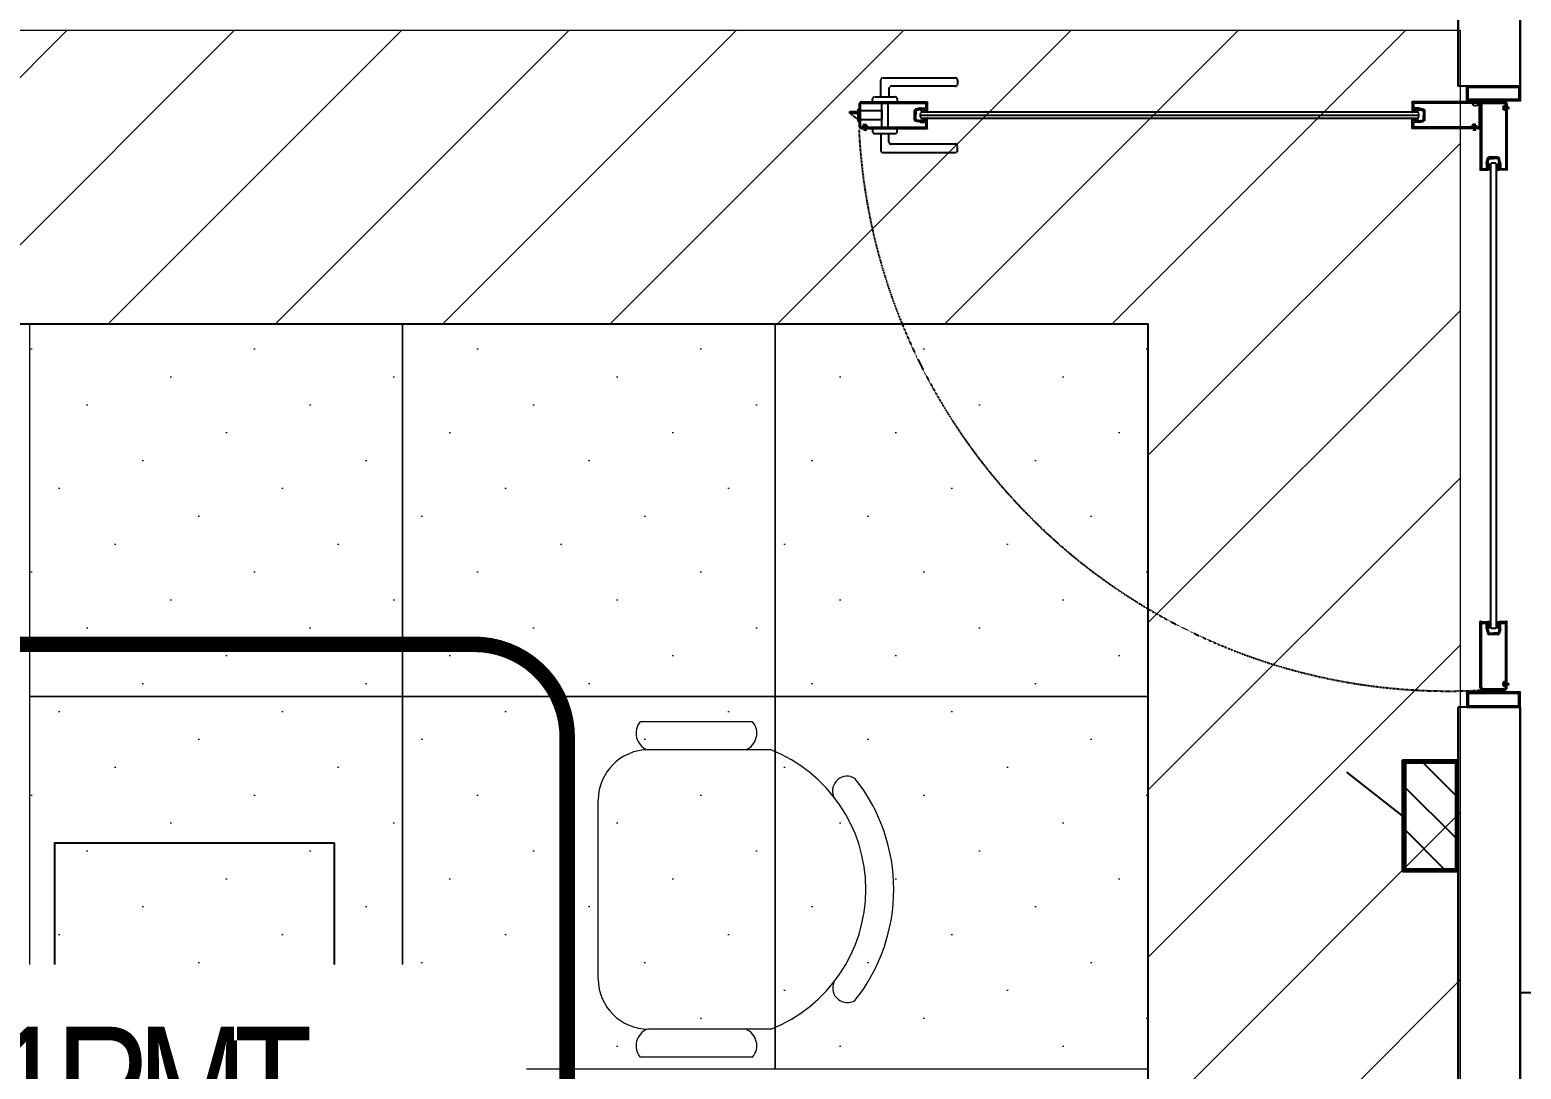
# Model space of a CAD drawing. Header units: millimetres. Extents: x 148480 to 578986, y 39883 to 155062.
# Drawn here: x 229353 to 231754, y 116482 to 118155 of the extents above; entities that cross this region are included whole.
import ezdxf

# ---------------------------------------------------------------- set-up
doc = ezdxf.new("R2010")
doc.units = ezdxf.units.MM
doc.linetypes.add('CONTINOUS', pattern=[0])
doc.linetypes.add('HIDDEN', pattern=[0.375, 0.25, -0.125])
for name, color, linetype in [('2', 7, 'Continuous'), ('ceilings', 253, 'Continuous'), ('DNM JEB', 4, 'Continuous'), ('EL-SWITCH BOXWS', 30, 'Continuous'), ('Hatch 01_UC', 7, 'Continuous'), ('I - MODULAR', 44, 'Continuous'), ('Layer4', 6, 'Continuous'), ('M-HVAC-TEXT', 7, 'Continuous'), ('TENANCY', 3, 'Continuous')]:
    doc.layers.add(name, color=color, linetype=linetype)
for name, color, linetype, lineweight in [('AI-FURN', 7, 'Continuous', 20), ('I-PART-GYP', 6, 'Continuous', 30), ('ID-FURNITURE', 54, 'Continuous', 15)]:
    doc.layers.add(name, color=color, linetype=linetype, lineweight=lineweight)
doc.styles.add('romans', font='stylu.ttf', dxfattribs={"height": 125})

# ---------------------------------------------------------------- blocks, each defined once
blk = doc.blocks.new('A$C5BB6640F')
at = {"layer": '2', "color": 8, "linetype": 'Continuous'}
for p, q in [((0.8, 2.6), (0, 0)), ((1, 2.6), (0.5, 0)), ((2.1, 8.2), (0.8, 8.2)), ((0.8, 8.2), (0.8, 2.6)), ((2.1, 6.4), (0.8, 6.4)), ((2.1, 4.5), (0.8, 4.5)), ((2.1, 2.6), (0.8, 2.6)), ((1.2, 2.6), (0.9, 0)), ((1.4, 2.6), (1.4, 0)), ((1.6, 2.6), (1.9, 0)), ((1.8, 2.6), (2.3, 0)), ((2.1, 8.2), (2.1, 2.6)), ((2.1, 2.6), (2.8, 0))]:
    blk.add_line(p, q, dxfattribs=at)
blk = doc.blocks.new('A$C4A242C7C')
at = {"layer": '2', "color": 8, "linetype": 'Continuous'}
for p, q in [((0, 4), (0, 115.4)), ((0.4, 115.8), (0.6, 115.8)), ((1.4, 115), (13, 115)), ((2, 113), (10.5, 113)), ((2, 4), (2, 113)), ((10.5, 103.9), (10.5, 113)), ((10.6, 103.4), (12.8, 95.2)), ((14, 111.3), (12.5, 111.3)), ((12.5, 104.8), (12.5, 111.3)), ((14, 104.8), (12.5, 104.8)), ((14.8, 103.8), (12.5, 103.8)), ((12.5, 103.8), (14.7, 95.7)), ((13, 115), (13, 112.6)), ((14.7, 112.6), (13, 112.6)), ((14, 110), (14, 111.3)), ((14, 106.1), (14, 104.8)), ((14.3, 109.8), (15, 110)), ((14.3, 106.3), (15, 106.1)), ((14.7, 112.6), (15.2, 110.4)), ((14.8, 103.8), (15.2, 105.6)), ((30.3, 112.6), (29.8, 110.4)), ((30.2, 103.8), (29.8, 105.6)), ((30.7, 109.8), (30, 110)), ((30.7, 106.3), (30, 106.1)), ((30.2, 103.8), (32.5, 103.8)), ((32, 112.6), (30.3, 112.6)), ((32.5, 103.8), (30.3, 95.7)), ((31, 111.3), (32.5, 111.3)), ((31, 110), (31, 111.3)), ((31, 106.1), (31, 104.8)), ((31, 104.8), (32.5, 104.8)), ((32, 115), (32, 112.6)), ((43.6, 115), (32, 115)), ((34.4, 103.4), (32.2, 95.2)), ((32.5, 104.8), (32.5, 111.3)), ((34.5, 113), (43, 113)), ((34.5, 103.9), (34.5, 113)), ((43, 14.2), (43, 113)), ((44.6, 115.8), (44.4, 115.8)), ((45, 11.7), (45, 115.4)), ((14.7, 95.7), (22.5, 95.7)), ((30.3, 93.7), (14.7, 93.7)), ((30.3, 95.7), (22.5, 95.7)), ((4, 2), (41, 2)), ((4, 0), (41, 0)), ((38.5, 8.4), (38.5, 11.7)), ((42.5, 13.7), (40.5, 13.7)), ((40.5, 8.8), (40.5, 11.3)), ((42.5, 6.4), (40.5, 6.4)), ((44, 11.7), (40.9, 11.7)), ((44, 8.4), (40.9, 8.4)), ((43, 4), (43, 5.9)), ((44, 11.6), (44, 11.7)), ((44, 8.4), (44, 8.5)), ((44.4, 11.2), (44.5, 11.2)), ((44.4, 8.9), (44.5, 8.9)), ((45, 4), (45, 8.4))]:
    blk.add_line(p, q, dxfattribs=at)
for centre, radius, start, end in [((0.4, 115.4), 0.4, 90, 180), ((0.6, 115.4), 0.4, 0, 90), ((1.4, 115.4), 0.4, 180, 270), ((12.5, 103.9), 2, 180, 195), ((14.2, 110), 0.2, 180, 285), ((14.2, 106.1), 0.2, 75, 180), ((14.8, 110.3), 0.4, 285, 15), ((14.8, 105.7), 0.4, 345, 75), ((30.1, 110.3), 0.4, 165, 255), ((30.1, 105.7), 0.4, 105, 195), ((30.8, 110), 0.2, 255, 0), ((30.8, 106.1), 0.2, 0, 105), ((32.5, 103.9), 2, 345, 0), ((43.6, 115.4), 0.4, 270, 0), ((44.4, 115.4), 0.4, 90, 180), ((44.6, 115.4), 0.4, 0, 90), ((14.7, 95.7), 2, 195, 270), ((30.3, 95.7), 2, 270, 345), ((4, 4), 4, 180, 270), ((4, 4), 2, 180, 270), ((40.5, 11.7), 2, 90, 180), ((40.5, 8.4), 2, 180, 270), ((40.9, 11.3), 0.4, 90, 180), ((40.9, 8.8), 0.4, 180, 270), ((41, 4), 4, 270, 0), ((41, 4), 2, 270, 0), ((42.5, 14.2), 0.5, 270, 0), ((42.5, 5.9), 0.5, 0, 90), ((44.4, 11.6), 0.4, 180, 270), ((44.4, 8.5), 0.4, 90, 180), ((44.5, 11.7), 0.5, 270, 0), ((44.5, 8.4), 0.5, 0, 90)]:
    blk.add_arc(centre, radius, start, end, dxfattribs=at)
blk = doc.blocks.new('A$C109E4DED')
at = {"layer": 'TENANCY', "rotation": 90}
blk.add_blockref('A$C4A242C7C', (75.8, 0), dxfattribs=at)
blk = doc.blocks.new('A$C57546ED1')
at = {"layer": '2', "color": 8, "linetype": 'Continuous'}
mesh = blk.add_polyface(dxfattribs=at)
corners = [(1, 3.4), (0.7, 2.6), (0, 2.7), (0.8, 4.1)]
mesh.append_faces([[corners[k] for k in face] for face in [(0, 1, 2, 3)]], dxfattribs={"color": 8})
mesh = blk.add_polyface(dxfattribs=at)
corners = [(2, 3.4), (2, 2.6), (0.7, 2.6), (1, 3.4)]
mesh.append_faces([[corners[k] for k in face] for face in [(0, 1, 2, 3)]], dxfattribs={"color": 8})
mesh = blk.add_polyface(dxfattribs=at)
corners = [(2.3, 4.1), (2.2, 1.7), (2, 2.6), (2, 3.4)]
mesh.append_faces([[corners[k] for k in face] for face in [(0, 1, 2, 3)]], dxfattribs={"color": 8})
mesh = blk.add_polyface(dxfattribs=at)
corners = [(2.7, 3.4), (2.5, 2.5), (2.2, 1.7), (2.3, 4.1)]
mesh.append_faces([[corners[k] for k in face] for face in [(0, 1, 2, 3)]], dxfattribs={"color": 8})
mesh = blk.add_polyface(dxfattribs=at)
corners = [(3.3, 3.4), (3.2, 2.5), (2.5, 2.5), (2.7, 3.4)]
mesh.append_faces([[corners[k] for k in face] for face in [(0, 1, 2, 3)]], dxfattribs={"color": 8})
mesh = blk.add_polyface(dxfattribs=at)
corners = [(3.6, 4.2), (3.5, 2.4), (3.2, 2.5), (3.3, 3.4)]
mesh.append_faces([[corners[k] for k in face] for face in [(0, 1, 2, 3)]], dxfattribs={"color": 8})
mesh = blk.add_polyface(dxfattribs=at)
corners = [(4.1, 3.5), (3.9, 2.4), (3.5, 2.4), (3.6, 4.2)]
mesh.append_faces([[corners[k] for k in face] for face in [(0, 1, 2, 3)]], dxfattribs={"color": 8})
mesh = blk.add_polyface(dxfattribs=at)
corners = [(6.5, 3.6), (5.8, 2.3), (3.9, 2.4), (4.1, 3.5)]
mesh.append_faces([[corners[k] for k in face] for face in [(0, 1, 2, 3)]], dxfattribs={"color": 8})
mesh = blk.add_polyface(dxfattribs=at)
corners = [(6.8, 4.6), (6.2, 0), (5.8, 2.3), (6.5, 3.6)]
mesh.append_faces([[corners[k] for k in face] for face in [(0, 1, 2, 3)]], dxfattribs={"color": 8})
mesh = blk.add_polyface(dxfattribs=at)
corners = [(7.9, 4.6), (7.5, 0), (6.2, 0), (6.8, 4.6)]
mesh.append_faces([[corners[k] for k in face] for face in [(0, 1, 2, 3)]], dxfattribs={"color": 8})
blk = doc.blocks.new('CHAIR 13')
at = {"layer": 'ID-FURNITURE', "color": 8}
for p, q in [((-248.5, 270), (-67.5, 270)), ((-277.9, 225), (-81, 225)), ((0, 144), (0, -144)), ((-277.9, -225), (-81, -225)), ((-248.5, -270), (-67.5, -270))]:
    blk.add_line(p, q, dxfattribs=at)
for centre, radius, start, end in [((-226.6, 251.5), 28.6, 139.8035, 247.8585), ((-89.4, 251.5), 28.6, 292.1415, 40.1965), ((-188.7, 0), 242, 111.6314, 248.3686), ((-81, 144), 81, 360, 90), ((-188.7, 0), 287, 141.456, 218.544), ((-401.1, 158.4), 23.7, 339.0298, 121.3377), ((-81, -144), 81, 270, 360), ((-400.8, -158.6), 23.7, 238.6623, 20.9702), ((-226.6, -251.5), 28.6, 112.1415, 220.1965), ((-89.4, -251.5), 28.6, 319.8035, 67.8585)]:
    blk.add_arc(centre, radius, start, end, dxfattribs=at)
blk = doc.blocks.new('*U185')
at = {"layer": 'AI-FURN', "rotation": 90}
blk.add_blockref('CHAIR 13', (4.7, 0), dxfattribs=at)
blk = doc.blocks.new('GFC1')
at = {"layer": 'DNM JEB', "color": 8, "linetype": 'Continuous'}
for p, q in [((304385.1, 119050.8), (304285.1, 119050.8)), ((304362.8, 119027), (304315.9, 119027)), ((304385.1, 118050.8), (304285.1, 118050.8))]:
    blk.add_line(p, q, dxfattribs=at)
at = {"layer": 'DNM JEB', "color": 8, "linetype": 'HIDDEN'}
for p, q in [((303320.8, 119021.4), (303320.8, 118986.2)), ((303322.7, 119021.4), (303322.7, 118986.2)), ((303324.6, 119025.2), (303430.7, 119025.2)), ((303324.6, 119023.3), (303428.4, 119023.3)), ((303428.4, 119023.3), (303428.4, 119015.2)), ((303430.3, 119023.9), (303430.3, 119012.9)), ((303431.1, 119024.9), (303431.1, 119024.7)), ((304210.5, 119024.9), (304210.5, 119024.7)), ((304317, 119025.2), (304210.9, 119025.2)), ((304211.3, 119023.9), (304211.3, 119012.9)), ((304213.2, 119023.3), (304213.2, 119015.2)), ((304317, 119023.3), (304213.2, 119023.3)), ((304318.9, 119021.4), (304318.9, 118986.2)), ((304320.8, 119021.4), (304320.8, 118986.2)), ((303410, 118996.4), (303410, 119011.2)), ((303419.3, 119015.2), (303411.5, 119013.1)), ((303419.6, 119013.3), (303411.9, 119011.2)), ((303411.9, 119011.2), (303411.9, 119003.8)), ((303411.9, 118996.4), (303411.9, 119003.8)), ((303419.6, 118994.3), (303411.9, 118996.4)), ((303419.6, 119011.2), (303419.6, 119013.3)), ((303419.6, 119011.2), (303421.3, 119010.7)), ((303419.6, 118996.4), (303421.3, 118996.9)), ((303419.6, 118996.4), (303419.6, 118994.3)), ((303419.8, 119015.2), (303428.4, 119015.2)), ((303420.6, 119011.9), (303420.6, 119013.3)), ((303420.6, 119013.3), (303426.8, 119013.3)), ((303421.8, 119011.9), (303420.6, 119011.9)), ((303422, 119011.7), (303421.8, 119011)), ((303422, 118996), (303421.8, 118996.6)), ((303425.3, 119011.7), (303425.5, 119011)), ((303425.3, 118996), (303425.5, 118996.6)), ((303425.5, 119011.9), (303426.8, 119011.9)), ((303428, 119011.3), (303426, 119010.7)), ((303428, 118996.3), (303426, 118996.9)), ((303426.8, 119011.9), (303426.8, 119013.3)), ((303430.3, 119012.9), (303428, 119012.9)), ((303428, 119011.3), (303428, 119012.9)), ((303428, 118994.8), (303428, 118996.3)), ((304211.3, 119012.9), (304213.6, 119012.9)), ((304221.8, 119015.2), (304213.2, 119015.2)), ((304213.6, 119011.3), (304213.6, 119012.9)), ((304213.6, 119011.3), (304215.6, 119010.7)), ((304213.6, 118996.3), (304215.6, 118996.9)), ((304213.6, 118994.8), (304213.6, 118996.3)), ((304214.8, 119011.9), (304214.8, 119013.3)), ((304221, 119013.3), (304214.8, 119013.3)), ((304216.1, 119011.9), (304214.8, 119011.9)), ((304216.3, 119011.7), (304216.1, 119011)), ((304216.3, 118996), (304216.1, 118996.6)), ((304219.6, 119011.7), (304219.8, 119011)), ((304219.6, 118996), (304219.8, 118996.6)), ((304219.8, 119011.9), (304221, 119011.9)), ((304222, 119011.2), (304220.3, 119010.7)), ((304222, 118996.4), (304220.3, 118996.9)), ((304221, 119011.9), (304221, 119013.3)), ((304222, 119011.2), (304222, 119013.3)), ((304222, 119013.3), (304229.7, 119011.2)), ((304222, 118996.4), (304222, 118994.3)), ((304222, 118994.3), (304229.7, 118996.4)), ((304222.3, 119015.2), (304230.2, 119013.1)), ((304229.7, 119011.2), (304229.7, 119003.8)), ((304229.7, 118996.4), (304229.7, 119003.8)), ((304231.6, 118996.4), (304231.6, 119011.2)), ((303324.6, 118984.3), (303326.4, 118984.3)), ((303324.6, 118982.4), (303328.8, 118982.4)), ((303326.9, 118984.8), (303326.9, 118986.7)), ((303328.8, 118988.6), (303331.9, 118988.6)), ((303328.8, 118983.3), (303328.8, 118986.3)), ((303328.8, 118983.3), (303328.9, 118983.3)), ((303329.6, 118981.2), (303328.9, 118978.7)), ((303329.1, 118986.7), (303331.5, 118986.7)), ((303329.2, 118982.9), (303329.2, 118982.9)), ((303329.8, 118981.2), (303329.4, 118978.7)), ((303330.9, 118986.5), (303329.6, 118986.5)), ((303329.6, 118986.5), (303329.6, 118981.2)), ((303330.9, 118984.8), (303329.6, 118984.8)), ((303330.9, 118983), (303329.6, 118983)), ((303330.9, 118981.2), (303329.6, 118981.2)), ((303330, 118981.2), (303329.8, 118978.7)), ((303330.2, 118981.2), (303330.2, 118978.7)), ((303330.5, 118981.2), (303330.7, 118978.7)), ((303330.7, 118981.2), (303331.1, 118978.7)), ((303330.9, 118986.5), (303330.9, 118981.2)), ((303330.9, 118981.2), (303331.6, 118978.7)), ((303331.4, 118982.9), (303331.4, 118982.9)), ((303331.8, 118983.3), (303331.9, 118983.3)), ((303331.9, 118983.3), (303331.9, 118986.3)), ((303331.9, 118982.4), (303430.7, 118982.4)), ((303333.8, 118984.8), (303333.8, 118986.7)), ((303334.3, 118984.3), (303428.4, 118984.3)), ((303419.3, 118992.4), (303411.5, 118994.5)), ((303419.8, 118992.4), (303428.4, 118992.4)), ((303420.6, 118995.7), (303420.6, 118994.3)), ((303421.8, 118995.7), (303420.6, 118995.7)), ((303420.6, 118994.3), (303426.8, 118994.3)), ((303425.5, 118995.7), (303426.8, 118995.7)), ((303426.8, 118995.7), (303426.8, 118994.3)), ((303430.3, 118994.8), (303428, 118994.8)), ((303428.4, 118992.4), (303428.4, 118984.3)), ((303430.3, 118983.7), (303430.3, 118994.8)), ((303431.1, 118982.8), (303431.1, 118982.9)), ((304210.5, 118982.8), (304210.5, 118982.9)), ((304309.7, 118982.4), (304210.9, 118982.4)), ((304211.3, 118994.8), (304213.6, 118994.8)), ((304211.3, 118983.7), (304211.3, 118994.8)), ((304213.2, 118992.4), (304213.2, 118984.3)), ((304221.8, 118992.4), (304213.2, 118992.4)), ((304307.3, 118984.3), (304213.2, 118984.3)), ((304214.8, 118995.7), (304214.8, 118994.3)), ((304216.1, 118995.7), (304214.8, 118995.7)), ((304221, 118994.3), (304214.8, 118994.3)), ((304219.8, 118995.7), (304221, 118995.7)), ((304221, 118995.7), (304221, 118994.3)), ((304222.3, 118992.4), (304230.2, 118994.5)), ((304307.8, 118984.8), (304307.8, 118986.7)), ((304312.9, 118988.6), (304309.7, 118988.6)), ((304309.7, 118983.3), (304309.7, 118986.3)), ((304309.8, 118983.3), (304309.7, 118983.3)), ((304310.7, 118981.2), (304309.9, 118978.7)), ((304312.5, 118986.7), (304310.1, 118986.7)), ((304310.2, 118982.9), (304310.2, 118982.9)), ((304310.9, 118981.2), (304310.4, 118978.7)), ((304310.7, 118986.5), (304311.9, 118986.5)), ((304310.7, 118986.5), (304310.7, 118981.2)), ((304310.7, 118984.8), (304311.9, 118984.8)), ((304310.7, 118983), (304311.9, 118983)), ((304310.7, 118981.2), (304311.9, 118981.2)), ((304311.1, 118981.2), (304310.8, 118978.7)), ((304311.3, 118981.2), (304311.3, 118978.7)), ((304311.5, 118981.2), (304311.7, 118978.7)), ((304311.7, 118981.2), (304312.2, 118978.7)), ((304311.9, 118986.5), (304311.9, 118981.2)), ((304311.9, 118981.2), (304312.6, 118978.7)), ((304312.4, 118982.9), (304312.4, 118982.9)), ((304312.9, 118983.3), (304312.8, 118983.3)), ((304312.9, 118983.3), (304312.9, 118986.3)), ((304317, 118982.4), (304312.9, 118982.4)), ((304314.8, 118984.8), (304314.8, 118986.7)), ((304317, 118984.3), (304315.2, 118984.3))]:
    blk.add_line(p, q, dxfattribs=at)
at = {"layer": 'DNM JEB', "color": 8}
for p, q in [((304220.6, 119008.6), (303421, 119008.6)), ((303421, 118999), (304220.6, 118999)), ((304337.5, 118925), (304337.5, 118178.7)), ((304347, 118178.7), (304347, 118925))]:
    blk.add_line(p, q, dxfattribs=at)
at = {"layer": 'DNM JEB', "color": 8, "linetype": 'HIDDEN'}
for points in [[(303355.6, 119033.2), (303355.6, 119060.4, -0.414214), (303358.9, 119063.7), (303476.1, 119063.7, -0.414214), (303479.4, 119060.4), (303479.4, 119053.7, -0.414214), (303476.1, 119050.4), (303372.3, 119050.4, 0.414214), (303368.9, 119047), (303368.9, 119033.2)], [(303342.3, 119025.2), (303342.3, 119029.9, -0.414214), (303345.6, 119033.2), (303378.9, 119033.2, -0.414214), (303382.3, 119029.9), (303382.3, 119025.2)], [(303342.3, 118982.4), (303342.3, 118977.7, 0.414214), (303345.6, 118974.4), (303378.9, 118974.4, 0.414214), (303382.3, 118977.7), (303382.3, 118982.4)], [(303355.6, 118974.4), (303355.6, 118947.3, 0.414214), (303358.9, 118943.9), (303476.1, 118943.9, 0.414214), (303479.4, 118947.3), (303479.4, 118953.9, 0.414214), (303476.1, 118957.3), (303372.3, 118957.3, -0.414214), (303368.9, 118960.6), (303368.9, 118974.4)]]:
    blk.add_lwpolyline(points, format="xyb", dxfattribs=at)
at = {"layer": 'DNM JEB', "color": 8, "linetype": 'Continuous'}
for points in [[(304385.1, 119050.8), (304385.1, 119027), (304299.4, 119027), (304299.4, 119050.8)], [(304383.2, 119048.9), (304383.2, 119028.9), (304301.3, 119028.9), (304301.3, 119048.9)], [(304385.1, 118050.8), (304385.1, 118074.6), (304299.4, 118074.6), (304299.4, 118050.8)], [(304383.2, 118052.7), (304383.2, 118072.7), (304301.3, 118072.7), (304301.3, 118052.7)]]:
    blk.add_lwpolyline(points, close=True, dxfattribs=at)
at = {"layer": 'DNM JEB', "color": 8, "linetype": 'HIDDEN'}
for points in [[(303357.5, 119025.2), (303367, 119025.2), (303367, 118982.4), (303357.5, 118982.4)], [(303318.6, 118994.3), (303320.8, 118994.3), (303320.8, 119013.3), (303318.6, 119013.3)], [(303320.8, 118995.2), (303322.3, 118995.2), (303322.3, 119012.4), (303320.8, 119012.4)], [(303322.3, 119011.5), (303357.5, 119011.5), (303357.5, 118996.2), (303322.3, 118996.2)]]:
    blk.add_lwpolyline(points, close=True, dxfattribs=at)
at = {"layer": 'DNM JEB', "color": 8, "linetype": 'Continuous'}
blk.add_lwpolyline([(304317.3, 119025.2), (304362.8, 119025.2), (304362.8, 119027)], dxfattribs=at)
at = {"layer": 'DNM JEB', "color": 8, "linetype": 'HIDDEN'}
for points in [[(303318.6, 119006.7), (303305.9, 119006.7), (303305.9, 119009.5), (303318.6, 119009.5)], [(303318.6, 118998.1), (303317.2, 118998.1), (303305.9, 119006.7)], [(303421, 118999), (303419.6, 119000.5), (303419.6, 119007.1), (303421, 119008.6)], [(304220.6, 118999), (304222, 119000.5), (304222, 119007.1), (304220.6, 119008.6)]]:
    blk.add_lwpolyline(points, dxfattribs=at)
at = {"layer": 'DNM JEB', "color": 8}
for points in [[(303419.6, 119003.8), (304222, 119003.8)], [(304347, 118925), (304345.6, 118926.4), (304338.9, 118926.4), (304337.5, 118925)], [(304347, 118178.7), (304345.6, 118177.2), (304338.9, 118177.2), (304337.5, 118178.7)]]:
    blk.add_lwpolyline(points, dxfattribs=at)
at = {"layer": 'DNM JEB', "color": 8, "linetype": 'HIDDEN'}
for centre, radius, start, end in [((303324.6, 119021.4), 3.81, 90, 180), ((303324.6, 119021.4), 1.9, 90, 180), ((303430.7, 119023.9), 0.381, 90, 180), ((303430.7, 119024.9), 0.381, 0, 90), ((303430.7, 119024.7), 0.381, 270, 0), ((304210.9, 119024.9), 0.381, 90, 180), ((304210.9, 119024.7), 0.381, 180, 270), ((304210.9, 119023.9), 0.381, 0, 90), ((304317, 119021.4), 3.81, 0, 90), ((304317, 119021.4), 1.9, 0, 90), ((303411.9, 119011.2), 1.9, 105, 180), ((303411.9, 118996.4), 1.9, 180, 255), ((303419.8, 119013.3), 1.9, 90, 105), ((303421.4, 119011.1), 0.381, 255, 345), ((303421.4, 118996.5), 0.381, 15, 105), ((303421.8, 119011.7), 0.19, 345, 90), ((303421.8, 118995.9), 0.19, 270, 15), ((303425.5, 119011.7), 0.19, 90, 195), ((303425.5, 118995.9), 0.19, 165, 270), ((303425.9, 119011.1), 0.381, 195, 285), ((303425.9, 118996.5), 0.381, 75, 165), ((304215.7, 119011.1), 0.381, 255, 345), ((304215.7, 118996.5), 0.381, 15, 105), ((304216.1, 119011.7), 0.19, 345, 90), ((304216.1, 118995.9), 0.19, 270, 15), ((304219.8, 119011.7), 0.19, 90, 195), ((304219.8, 118995.9), 0.19, 165, 270), ((304220.2, 119011.1), 0.381, 195, 285), ((304220.2, 118996.5), 0.381, 75, 165), ((304221.8, 119013.3), 1.9, 75, 90), ((304229.7, 119011.2), 1.9, 0, 75), ((304229.7, 118996.4), 1.9, 285, 0), ((303324.6, 118986.2), 3.81, 180, 270), ((303324.6, 118986.2), 1.9, 180, 270), ((303326.4, 118984.8), 0.476, 270, 0), ((303328.8, 118986.7), 1.9, 90, 180), ((303329.1, 118986.3), 0.381, 90, 180), ((303328.8, 118982.9), 0.476, 270, 0), ((303328.9, 118982.9), 0.381, 0, 90), ((303331.8, 118982.9), 0.381, 90, 180), ((303331.9, 118982.9), 0.476, 180, 270), ((303331.5, 118986.3), 0.381, 0, 90), ((303331.9, 118986.7), 1.9, 0, 90), ((303334.3, 118984.8), 0.476, 180, 270), ((303419.8, 118994.3), 1.9, 255, 270), ((303430.7, 118983.7), 0.381, 180, 270), ((303430.7, 118982.9), 0.381, 0, 90), ((303430.7, 118982.8), 0.381, 270, 0), ((304210.9, 118982.9), 0.381, 90, 180), ((304210.9, 118982.8), 0.381, 180, 270), ((304210.9, 118983.7), 0.381, 270, 0), ((304221.8, 118994.3), 1.9, 270, 285), ((304307.3, 118984.8), 0.476, 270, 0), ((304309.7, 118986.7), 1.9, 90, 180), ((304310.1, 118986.3), 0.381, 90, 180), ((304309.7, 118982.9), 0.476, 270, 0), ((304309.8, 118982.9), 0.381, 0, 90), ((304312.8, 118982.9), 0.381, 90, 180), ((304312.9, 118982.9), 0.476, 180, 270), ((304312.5, 118986.3), 0.381, 0, 90), ((304312.9, 118986.7), 1.9, 0, 90), ((304315.2, 118984.8), 0.476, 180, 270), ((304317, 118986.2), 3.81, 270, 0), ((304317, 118986.2), 1.9, 270, 0)]:
    blk.add_arc(centre, radius, start, end, dxfattribs=at)
at = {"layer": 'DNM JEB', "color": 8, "linetype": 'Continuous', "extrusion": (0, 0, -1)}
blk.add_arc((-304313.1, 119023.4), 4.58, 156.5437, 128.2063, dxfattribs=at)
at = {"layer": 'DNM JEB', "color": 8, "linetype": 'HIDDEN', "ltscale": 0.1}
blk.add_arc((304270, 119027.1), 950.6, 182.8185, 273.4941, dxfattribs=at)
at = {"layer": 'I - MODULAR', "color": 8, "const_width": 25}
blk.add_lwpolyline([(302850.9, 118001.8), (302850.9, 114752.3, -0.414214), (302700.9, 114602.3), (301800.9, 114602.3, -0.414214), (301650.9, 114752.3), (301650.9, 118001.8, -0.414214), (301800.9, 118151.8), (302700.9, 118151.8, -0.414214)], format="xyb", close=True, dxfattribs=at)
at = {"layer": 'I - MODULAR', "color": 8}
blk.add_lwpolyline([(302475.9, 117832.3), (302475.9, 114977.3), (302025.9, 114977.3), (302025.9, 117832.3)], close=True, dxfattribs=at)
at = {"layer": 'I - MODULAR', "color": 8, "linetype": 'Continuous'}
blk.add_lwpolyline([(307490.1, 116796.2), (304385.1, 116796.2), (304385.1, 117591.2), (307490.1, 117591.2)], close=True, dxfattribs=at)
at = {"layer": 'I-PART-GYP', "color": 8, "linetype": 'CONTINOUS'}
for points in [[(304285.1, 119050.8), (304285.1, 119360.9)], [(304385.1, 119360.9), (304385.1, 119050.8)], [(304285.1, 113396.2), (304285.1, 118050.8)], [(304385.1, 118050.8), (304385.1, 113396.2)]]:
    blk.add_lwpolyline(points, dxfattribs=at)
at = {"layer": 'DNM JEB', "color": 8}
for name, p, xscale, yscale, zscale, rotation in [('A$C109E4DED', (304320.8, 118953), -0.9523809523809526, 0.9523809523809526, 0.9523809523809526, 270), ('A$C5BB6640F', (304367.3, 119017), -0.9523809523809523, 0.9523809523809523, 0.9523809523809523, 89.99999999999997), ('A$C109E4DED', (304320.8, 118150.6), 0.9523809523809526, 0.9523809523809526, 0.9523809523809526, 270), ('A$C5BB6640F', (304367.3, 118086.5), 0.9523809523809523, 0.9523809523809523, 0.9523809523809523, 90.00000000000001)]:
    blk.add_blockref(name, p, dxfattribs=dict(at, xscale=xscale, yscale=yscale, zscale=zscale, rotation=rotation))
at = {"layer": 'DNM JEB', "color": 8, "ltscale": 1.2}
for p, xscale, yscale, zscale, rotation in [((304333.2, 118922.9), 0.9523809523809526, 0.9523809523809526, 0.9523809523809526, 270), ((304351.3, 118922.9), -0.9523809523809523, 0.9523809523809523, 0.9523809523809523, 89.99999999999997), ((304333.2, 118180.8), -0.9523809523809526, 0.9523809523809526, 0.9523809523809526, 270), ((304351.3, 118180.8), 0.9523809523809523, 0.9523809523809523, 0.9523809523809523, 90.00000000000001)]:
    blk.add_blockref('A$C57546ED1', p, dxfattribs=dict(at, xscale=xscale, yscale=yscale, zscale=zscale, rotation=rotation))
at = {"layer": 'ID-FURNITURE', "color": 8, "rotation": 89.99999999999999}
blk.add_blockref('*U185', (302900.9, 117752.3), dxfattribs=at)
at = {"layer": 'DNM JEB', "color": 8, "linetype": 'HIDDEN'}
mesh = blk.add_polyface(dxfattribs=at)
corners = [(303424.1, 119009.7), (303423.9, 119010.3), (303423.2, 119010.3), (303423.9, 119008.9)]
mesh.append_faces([[corners[k] for k in face] for face in [(3, 2, 1, 0)]], dxfattribs={"color": 8})
mesh = blk.add_polyface(dxfattribs=at)
corners = [(303424.1, 118998), (303423.9, 118997.3), (303423.2, 118997.3), (303423.9, 118998.7)]
mesh.append_faces([[corners[k] for k in face] for face in [(3, 2, 1, 0)]], dxfattribs={"color": 8})
mesh = blk.add_polyface(dxfattribs=at)
corners = [(303425.1, 119009.6), (303425.1, 119010.4), (303423.9, 119010.3), (303424.1, 119009.7)]
mesh.append_faces([[corners[k] for k in face] for face in [(3, 2, 1, 0)]], dxfattribs={"color": 8})
mesh = blk.add_polyface(dxfattribs=at)
corners = [(303425.1, 118998), (303425.1, 118997.2), (303423.9, 118997.3), (303424.1, 118998)]
mesh.append_faces([[corners[k] for k in face] for face in [(3, 2, 1, 0)]], dxfattribs={"color": 8})
mesh = blk.add_polyface(dxfattribs=at)
corners = [(303425.3, 119009), (303425.3, 119011.2), (303425.1, 119010.4), (303425.1, 119009.6)]
mesh.append_faces([[corners[k] for k in face] for face in [(3, 2, 1, 0)]], dxfattribs={"color": 8})
mesh = blk.add_polyface(dxfattribs=at)
corners = [(303425.3, 118998.7), (303425.3, 118996.4), (303425.1, 118997.2), (303425.1, 118998)]
mesh.append_faces([[corners[k] for k in face] for face in [(3, 2, 1, 0)]], dxfattribs={"color": 8})
mesh = blk.add_polyface(dxfattribs=at)
corners = [(303425.7, 119009.6), (303425.6, 119010.5), (303425.3, 119011.2), (303425.3, 119009)]
mesh.append_faces([[corners[k] for k in face] for face in [(3, 2, 1, 0)]], dxfattribs={"color": 8})
mesh = blk.add_polyface(dxfattribs=at)
corners = [(303425.7, 118998), (303425.6, 118997.2), (303425.3, 118996.4), (303425.3, 118998.7)]
mesh.append_faces([[corners[k] for k in face] for face in [(3, 2, 1, 0)]], dxfattribs={"color": 8})
mesh = blk.add_polyface(dxfattribs=at)
corners = [(303426.4, 119009.6), (303426.3, 119010.5), (303425.6, 119010.5), (303425.7, 119009.6)]
mesh.append_faces([[corners[k] for k in face] for face in [(3, 2, 1, 0)]], dxfattribs={"color": 8})
mesh = blk.add_polyface(dxfattribs=at)
corners = [(303426.4, 118998), (303426.3, 118997.1), (303425.6, 118997.2), (303425.7, 118998)]
mesh.append_faces([[corners[k] for k in face] for face in [(3, 2, 1, 0)]], dxfattribs={"color": 8})
mesh = blk.add_polyface(dxfattribs=at)
corners = [(303426.7, 119008.8), (303426.5, 119010.5), (303426.3, 119010.5), (303426.4, 119009.6)]
mesh.append_faces([[corners[k] for k in face] for face in [(3, 2, 1, 0)]], dxfattribs={"color": 8})
mesh = blk.add_polyface(dxfattribs=at)
corners = [(303426.7, 118998.8), (303426.5, 118997.1), (303426.3, 118997.1), (303426.4, 118998)]
mesh.append_faces([[corners[k] for k in face] for face in [(3, 2, 1, 0)]], dxfattribs={"color": 8})
mesh = blk.add_polyface(dxfattribs=at)
corners = [(303427.1, 119009.5), (303426.9, 119010.5), (303426.5, 119010.5), (303426.7, 119008.8)]
mesh.append_faces([[corners[k] for k in face] for face in [(3, 2, 1, 0)]], dxfattribs={"color": 8})
mesh = blk.add_polyface(dxfattribs=at)
corners = [(303427.1, 118998.1), (303426.9, 118997.1), (303426.5, 118997.1), (303426.7, 118998.8)]
mesh.append_faces([[corners[k] for k in face] for face in [(3, 2, 1, 0)]], dxfattribs={"color": 8})
mesh = blk.add_polyface(dxfattribs=at)
corners = [(303429.4, 119009.5), (303428.7, 119010.7), (303426.9, 119010.5), (303427.1, 119009.5)]
mesh.append_faces([[corners[k] for k in face] for face in [(3, 2, 1, 0)]], dxfattribs={"color": 8})
mesh = blk.add_polyface(dxfattribs=at)
corners = [(303429.4, 118998.1), (303428.7, 118996.9), (303426.9, 118997.1), (303427.1, 118998.1)]
mesh.append_faces([[corners[k] for k in face] for face in [(3, 2, 1, 0)]], dxfattribs={"color": 8})
mesh = blk.add_polyface(dxfattribs=at)
corners = [(303429.7, 119008.5), (303429.1, 119012.9), (303428.7, 119010.7), (303429.4, 119009.5)]
mesh.append_faces([[corners[k] for k in face] for face in [(3, 2, 1, 0)]], dxfattribs={"color": 8})
mesh = blk.add_polyface(dxfattribs=at)
corners = [(303429.7, 118999.1), (303429.1, 118994.8), (303428.7, 118996.9), (303429.4, 118998.1)]
mesh.append_faces([[corners[k] for k in face] for face in [(3, 2, 1, 0)]], dxfattribs={"color": 8})
mesh = blk.add_polyface(dxfattribs=at)
corners = [(303430.7, 119008.5), (303430.3, 119012.9), (303429.1, 119012.9), (303429.7, 119008.5)]
mesh.append_faces([[corners[k] for k in face] for face in [(3, 2, 1, 0)]], dxfattribs={"color": 8})
mesh = blk.add_polyface(dxfattribs=at)
corners = [(303430.7, 118999.1), (303430.3, 118994.8), (303429.1, 118994.8), (303429.7, 118999.1)]
mesh.append_faces([[corners[k] for k in face] for face in [(3, 2, 1, 0)]], dxfattribs={"color": 8})
mesh = blk.add_polyface(dxfattribs=at)
corners = [(304210.9, 119008.5), (304211.3, 119012.9), (304212.5, 119012.9), (304211.9, 119008.5)]
mesh.append_faces([[corners[k] for k in face] for face in [(3, 2, 1, 0)]], dxfattribs={"color": 8})
mesh = blk.add_polyface(dxfattribs=at)
corners = [(304210.9, 118999.1), (304211.3, 118994.8), (304212.5, 118994.8), (304211.9, 118999.1)]
mesh.append_faces([[corners[k] for k in face] for face in [(3, 2, 1, 0)]], dxfattribs={"color": 8})
mesh = blk.add_polyface(dxfattribs=at)
corners = [(304211.9, 119008.5), (304212.5, 119012.9), (304212.9, 119010.7), (304212.2, 119009.5)]
mesh.append_faces([[corners[k] for k in face] for face in [(3, 2, 1, 0)]], dxfattribs={"color": 8})
mesh = blk.add_polyface(dxfattribs=at)
corners = [(304211.9, 118999.1), (304212.5, 118994.8), (304212.9, 118996.9), (304212.2, 118998.1)]
mesh.append_faces([[corners[k] for k in face] for face in [(3, 2, 1, 0)]], dxfattribs={"color": 8})
mesh = blk.add_polyface(dxfattribs=at)
corners = [(304212.2, 119009.5), (304212.9, 119010.7), (304214.7, 119010.5), (304214.5, 119009.5)]
mesh.append_faces([[corners[k] for k in face] for face in [(3, 2, 1, 0)]], dxfattribs={"color": 8})
mesh = blk.add_polyface(dxfattribs=at)
corners = [(304212.2, 118998.1), (304212.9, 118996.9), (304214.7, 118997.1), (304214.5, 118998.1)]
mesh.append_faces([[corners[k] for k in face] for face in [(3, 2, 1, 0)]], dxfattribs={"color": 8})
mesh = blk.add_polyface(dxfattribs=at)
corners = [(304214.5, 119009.5), (304214.7, 119010.5), (304215.1, 119010.5), (304215, 119008.8)]
mesh.append_faces([[corners[k] for k in face] for face in [(3, 2, 1, 0)]], dxfattribs={"color": 8})
mesh = blk.add_polyface(dxfattribs=at)
corners = [(304214.5, 118998.1), (304214.7, 118997.1), (304215.1, 118997.1), (304215, 118998.8)]
mesh.append_faces([[corners[k] for k in face] for face in [(3, 2, 1, 0)]], dxfattribs={"color": 8})
mesh = blk.add_polyface(dxfattribs=at)
corners = [(304215, 119008.8), (304215.1, 119010.5), (304215.3, 119010.5), (304215.2, 119009.6)]
mesh.append_faces([[corners[k] for k in face] for face in [(3, 2, 1, 0)]], dxfattribs={"color": 8})
mesh = blk.add_polyface(dxfattribs=at)
corners = [(304215, 118998.8), (304215.1, 118997.1), (304215.3, 118997.1), (304215.2, 118998)]
mesh.append_faces([[corners[k] for k in face] for face in [(3, 2, 1, 0)]], dxfattribs={"color": 8})
mesh = blk.add_polyface(dxfattribs=at)
corners = [(304215.2, 119009.6), (304215.3, 119010.5), (304216, 119010.5), (304215.9, 119009.6)]
mesh.append_faces([[corners[k] for k in face] for face in [(3, 2, 1, 0)]], dxfattribs={"color": 8})
mesh = blk.add_polyface(dxfattribs=at)
corners = [(304215.2, 118998), (304215.3, 118997.1), (304216, 118997.2), (304215.9, 118998)]
mesh.append_faces([[corners[k] for k in face] for face in [(3, 2, 1, 0)]], dxfattribs={"color": 8})
mesh = blk.add_polyface(dxfattribs=at)
corners = [(304215.9, 119009.6), (304216, 119010.5), (304216.3, 119011.2), (304216.3, 119009)]
mesh.append_faces([[corners[k] for k in face] for face in [(3, 2, 1, 0)]], dxfattribs={"color": 8})
mesh = blk.add_polyface(dxfattribs=at)
corners = [(304215.9, 118998), (304216, 118997.2), (304216.3, 118996.4), (304216.3, 118998.7)]
mesh.append_faces([[corners[k] for k in face] for face in [(3, 2, 1, 0)]], dxfattribs={"color": 8})
mesh = blk.add_polyface(dxfattribs=at)
corners = [(304216.3, 119009), (304216.3, 119011.2), (304216.6, 119010.4), (304216.5, 119009.6)]
mesh.append_faces([[corners[k] for k in face] for face in [(3, 2, 1, 0)]], dxfattribs={"color": 8})
mesh = blk.add_polyface(dxfattribs=at)
corners = [(304216.3, 118998.7), (304216.3, 118996.4), (304216.6, 118997.2), (304216.5, 118998)]
mesh.append_faces([[corners[k] for k in face] for face in [(3, 2, 1, 0)]], dxfattribs={"color": 8})
mesh = blk.add_polyface(dxfattribs=at)
corners = [(304216.5, 119009.6), (304216.6, 119010.4), (304217.7, 119010.3), (304217.5, 119009.7)]
mesh.append_faces([[corners[k] for k in face] for face in [(3, 2, 1, 0)]], dxfattribs={"color": 8})
mesh = blk.add_polyface(dxfattribs=at)
corners = [(304216.5, 118998), (304216.6, 118997.2), (304217.7, 118997.3), (304217.5, 118998)]
mesh.append_faces([[corners[k] for k in face] for face in [(3, 2, 1, 0)]], dxfattribs={"color": 8})
mesh = blk.add_polyface(dxfattribs=at)
corners = [(304217.5, 119009.7), (304217.7, 119010.3), (304218.4, 119010.3), (304217.7, 119008.9)]
mesh.append_faces([[corners[k] for k in face] for face in [(3, 2, 1, 0)]], dxfattribs={"color": 8})
mesh = blk.add_polyface(dxfattribs=at)
corners = [(304217.5, 118998), (304217.7, 118997.3), (304218.4, 118997.3), (304217.7, 118998.7)]
mesh.append_faces([[corners[k] for k in face] for face in [(3, 2, 1, 0)]], dxfattribs={"color": 8})
blk = doc.blocks.new('GRID')
at = {"layer": 'ceilings', "lineweight": 5}
h = blk.add_hatch(dxfattribs=at)
h.set_pattern_fill('DOTS', color=8, scale=80, angle=45)
h.paths.add_polyline_path([(56229.9, 61282.6), (56229.9, 61882.6), (56829.9, 61882.6), (56829.9, 61282.6)])
at = {"layer": 'ceilings', "color": 8, "lineweight": 5}
blk.add_lwpolyline([(56229.9, 61282.6), (56229.9, 61882.6), (56829.9, 61882.6), (56829.9, 61282.6)], close=True, dxfattribs=at)
blk = doc.blocks.new('celling')
at = {"layer": 'Hatch 01_UC', "linetype": 'Continuous', "lineweight": 0, "transparency": 33554597}
h = blk.add_hatch(dxfattribs=at)
h.set_pattern_fill('ANSI31', color=8, scale=60, angle=180)
h.set_pattern_definition([(225, (458174.37, 85859.37), (134.70384, -134.70384), [])])
h.paths.add_polyline_path([(309955.5, 60835), (309955.5, 65635), (313555.5, 65635), (313555.5, 60835)], flags=16)
h.paths.add_polyline_path([(309452.7, 60894.6), (309452.7, 66107.9), (314058.2, 66107.9), (314058.2, 60362.1), (309785.2, 60362.1), (309785.2, 60894.6)])
at = {"layer": 'ceilings', "color": 116, "linetype": 'Continuous', "true_color": 0x136734}
blk.add_lwpolyline([(313555.5, 60835), (309955.5, 60835), (309955.5, 65635), (313555.5, 65635)], close=True, dxfattribs=at)
at = {"layer": 'Hatch 01_UC', "color": 8, "linetype": 'Continuous', "lineweight": 0}
for points in [[(314058.2, 60362.1), (309785.2, 60362.1), (309785.2, 60894.6), (309452.7, 60894.6), (309452.7, 66107.9), (314058.2, 66107.9)], [(313555.5, 60835), (309955.5, 60835), (309955.5, 65635), (313555.5, 65635)]]:
    blk.add_lwpolyline(points, close=True, dxfattribs=at)
at = {"layer": 'ceilings', "rotation": 270}
for p in [(250472.9, 121864.8), (251072.9, 121864.8), (251672.9, 121864.8), (250472.9, 121264.8), (251072.9, 121264.8), (251672.9, 121264.8)]:
    blk.add_blockref('GRID', p, dxfattribs=at)
blk = doc.blocks.new('lsb')
at = {"layer": 'EL-SWITCH BOXWS', "extrusion": (0.000488338, 0.006137, 0.999981)}
h = blk.add_hatch(dxfattribs=at)
h.set_pattern_fill('ANSI31', color=8, scale=1.963905, angle=359.9998, style=0)
h.set_pattern_definition([(314.99982827, (-73506.04995, 20833.20643), (-0.17358683075, -0.1735857902), [])])
h.paths.add_polyline_path([(-179, 8.1), (-179, 202.2), (209.8, 202.2), (209.8, 8.1)])
h.paths.add_polyline_path([(-168.1, 16.1), (-168.1, 192), (200.7, 192), (200.7, 16.1)], flags=17)
at = {"layer": 'EL-SWITCH BOXWS'}
h = blk.add_hatch(dxfattribs=at)
h.set_pattern_fill('ANSI31', color=8, scale=38.4, angle=360, style=0)
h.set_pattern_definition([(135, (1791500.75, 34201.84), (74.331447, 74.331447), [])])
h.paths.add_polyline_path([(-179, 8.1), (-179, 202.2), (209.8, 202.2), (209.8, 8.1)])
at = {"layer": 'EL-SWITCH BOXWS', "color": 8}
for p, q in [((15.4, 202.2), (-136.8, 396.4)), ((-179, 202.2), (-179, 8.1)), ((209.8, 8.1), (209.8, 202.2)), ((-179, 8.1), (209.8, 8.1))]:
    blk.add_line(p, q, dxfattribs=at)
at = {"layer": 'EL-SWITCH BOXWS', "color": 8, "extrusion": (4.72941e-08, 0.012274, 0.999925)}
blk.add_line((-179, 202.2, -1.2), (209.8, 202.2, -1.2), dxfattribs=at)
at = {"layer": 'EL-SWITCH BOXWS', "color": 8, "extrusion": (0.000488338, 0.006137, 0.999981)}
for points, elevation in [([(-179, 202.2), (-179, 8.1), (209.8, 8.1), (209.8, 202.2)], 0), ([(-179, 8.1), (-179, 202.2), (209.8, 202.2), (209.8, 8.1)], 0), ([(-168.1, 16.1), (-168.1, 192), (200.7, 192), (200.7, 16.1)], 0.1)]:
    blk.add_lwpolyline(points, close=True, dxfattribs=dict(at, elevation=elevation))

msp = doc.modelspace()

# ---------------------------------------------------------------- block references
at = {"layer": 'Layer4', "linetype": 'Continuous', "rotation": 360}
msp.add_blockref('GFC1', (-72632.4, -986), dxfattribs=at)

# ---------------------------------------------------------------- next in the draw order: block references
at = {"layer": 'EL-SWITCH BOXWS', "color": 30, "true_color": 0xf8991e, "extrusion": (0.006137, 0.000488356, 0.999981), "xscale": -0.4610813856124993, "yscale": 0.4610813856125346, "zscale": 0.4610813856125129, "rotation": 89.99964100706963}
msp.add_blockref('lsb', (231652, 116896.1, 1478.8), dxfattribs=at)
at = {"layer": 'Hatch 01_UC', "color": 252, "linetype": 'Continuous', "true_color": 0x939598, "rotation": 360}
msp.add_blockref('celling', (-82402.2, 52046.6), dxfattribs=at)

# ---------------------------------------------------------------- next in the draw order: texts
at = {"layer": 'M-HVAC-TEXT', "insert": (230052.5, 115949.9), "char_height": 200, "width": 1254.3, "attachment_point": 9, "style": 'romans', "bg_fill": 2}
msp.add_mtext('\\pxql;{\\fStylus BT|b0|i0|c0|p0;\\W0.8;\\T0.8;\\C150;S-5/8-1RMT\\P\\pt0.5;L-\\Fromans.shx|c1;3/8-1RMT}', dxfattribs=at)

doc.saveas('drawing.dxf')
